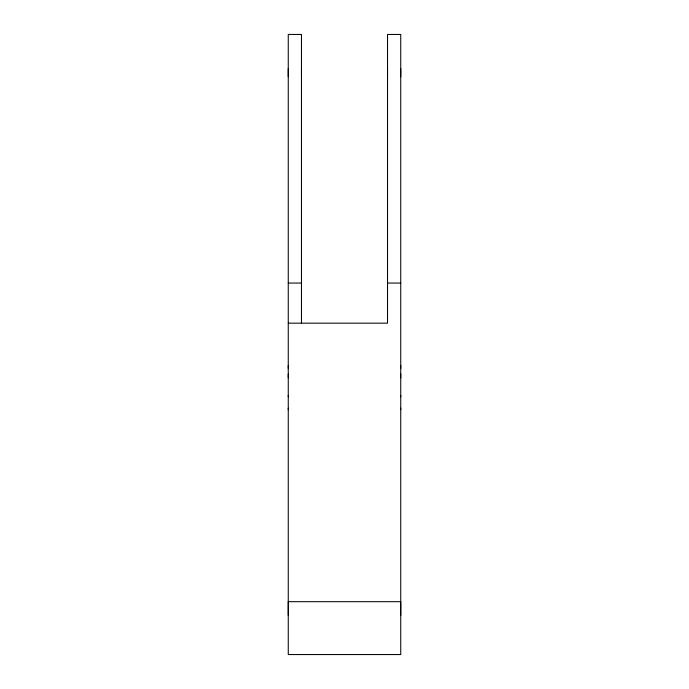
<?xml version="1.0" encoding="UTF-8"?>
<svg xmlns="http://www.w3.org/2000/svg" width="689" height="689" viewBox="0 0 689 689"><rect width="100%" height="100%" fill="white"/><g stroke="black" fill="none" stroke-linecap="round" stroke-linejoin="round"><path stroke-width="1.03" d="M288.26 615.372L288.26 601.686L400.74 601.686L400.74 615.372M288.26 409.697L288.26 408.198M288.26 396.821L288.26 395.434M288.26 377.787L288.26 373.955M288.26 368.391L288.26 365.428M288.26 76.729L288.26 68.616M301.472 76.729L301.472 68.616M387.528 76.729L387.528 68.616M400.74 409.697L400.74 408.198M400.74 396.821L400.74 395.434M400.74 377.787L400.74 373.955M400.74 368.391L400.74 365.428M400.74 76.729L400.74 68.616M288.26 283.058L301.472 283.058M387.528 283.058L400.74 283.058M288.26 323.167L387.528 323.167L387.528 34.45L400.74 34.45L400.74 654.55L288.26 654.55L288.26 34.45L301.472 34.45L301.472 323.167"/></g></svg>
